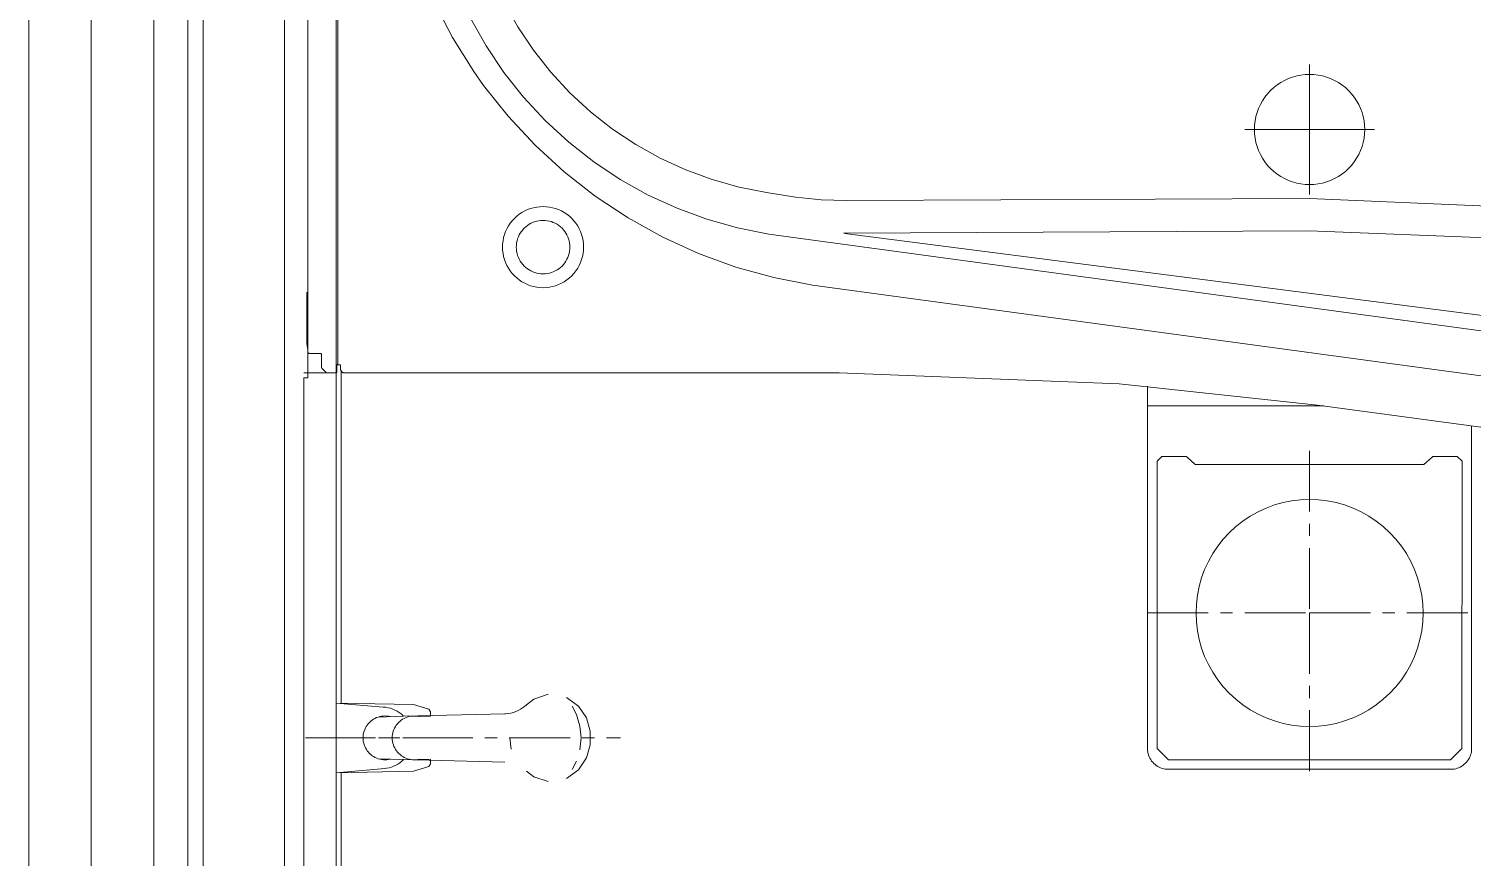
# Model space of a CAD drawing. Units: millimetres at full size, sheet at 1:30. Extents: x -17796 to 21385, y -23279 to 7734.
# Drawn here: x 19446 to 20335, y 1151 to 1662 of the extents above; entities that cross this region are included whole.
import ezdxf

# ---------------------------------------------------------------- set-up
doc = ezdxf.new("R2010")
doc.units = ezdxf.units.MM
doc.header["$LTSCALE"] = 30
for name, pattern in [('LONG_DASHED_DOTTED', [15.25, 12, -1.5, 0.25, -1.5]), ('LONG_DASHED_DOUBLE_DOTTED', [17, 12, -1.5, 0.25, -1.5, 0.25, -1.5]), ('USER2', [2, 1.25, -0.25, 0.25, -0.25]), ('USER8', [0.75, 0.5, -0.25]), ('USER9', [2.3, 2, -0.1, 0.1, -0.1])]:
    doc.linetypes.add(name, pattern=pattern)
for name, color, linetype, lineweight in [('0-1_(W)電灯', 253, 'Continuous', 18), ('0-A_RC壁', 21, 'Continuous', 18), ('0-C_0_4P', 4, 'Continuous', 18), ('0-D_破線', 30, 'Continuous', 18), ('1-F_衛生陶器・住設', 2, 'USER9', 18)]:
    doc.layers.add(name, color=color, linetype=linetype, lineweight=lineweight)

msp = doc.modelspace()

# ---------------------------------------------------------------- linework, layer by layer
at = {"layer": '0-1_(W)電灯'}
for p, q in [((19603.07, 1012.46), (19603.07, 2181.96)), ((19617.57, 2152.45), (19617.57, 1510.96)), ((19617.57, 1510.96), (19617.57, 2152.45)), ((19635.07, 1449.96), (19635.07, 2149.96)), ((19636.08, 1455.72), (19636.08, 2141.95)), ((19916.98, 1558.47), (19900.32, 1561.07)), ((19949.63, 1556.1), (20235.07, 1557.46)), ((20235.07, 1557.46), (20577.49, 1542.77)), ((20490.78, 1455.38), (19901.74, 1535.54)), ((19947.67, 1536.08), (20235.07, 1537.46)), ((20497, 1465.35), (19948.54, 1535.95)), ((19617.57, 1510.96), (19617.57, 1462.5)), ((20471.49, 1430.44), (19928.69, 1504.03)), ((19617.57, 1499.43), (19616.9, 1499.43)), ((19616.9, 1499.43), (19616.9, 1467.98)), ((19617.57, 1464.2), (19616.9, 1467.98)), ((19617.57, 1462.5), (19617.57, 1446.95)), ((19617.57, 1462.5), (19618.38, 1461.96)), ((19618.38, 1461.96), (19625.07, 1461.96)), ((19626.07, 1453.16), (19626.07, 1460.96)), ((19626.22, 1452.81), (19628.92, 1450.1)), ((19635.37, 1454.96), (19635.37, 1449.96)), ((19635.37, 1454.96), (19637.77, 1454.96)), ((19637.77, 1454.96), (19637.77, 1451.87)), ((19638.05, 1246.39), (19638.05, 1451.17)), ((19638.05, 1451.17), (19638.98, 1450.25)), ((19635.07, 1449.96), (19615.07, 1449.96)), ((19615.07, 1446.95), (19617.57, 1446.95)), ((19615.07, 329.96), (19615.07, 1446.95)), ((19629.28, 1449.96), (19635.37, 1449.96)), ((19635.07, 649.96), (19635.07, 1449.96)), ((19639.69, 1449.96), (19945.07, 1449.96)), ((20135.17, 1218.39), (20135.15, 1441.73)), ((20243.78, 1429.59), (20135.32, 1429.59)), ((20784.07, 1356.49), (20240.02, 1430.09)), ((20334.97, 1218.39), (20334.99, 1417.25)), ((20141.07, 1395.45), (20144.08, 1398.45)), ((20159.09, 1398.45), (20144.08, 1398.45)), ((20159.09, 1398.45), (20159.59, 1398)), ((20164.57, 1393.39), (20159.59, 1398)), ((20310.55, 1398), (20305.57, 1393.39)), ((20310.55, 1398), (20311.05, 1398.45)), ((20326.06, 1398.45), (20311.05, 1398.45)), ((20326.06, 1398.45), (20329.06, 1395.45)), ((20141.14, 1218.52), (20141.07, 1395.45)), ((20141.14, 1218.52), (20141.07, 1395.45)), ((20164.57, 1393.39), (20305.57, 1393.39)), ((20329.06, 1395.45), (20329, 1218.52)), ((19635.07, 1246.46), (19682.72, 1245.44)), ((19635.07, 1246.46), (19635.07, 1203.46)), ((19752.33, 1245.43), (19756.83, 1248.87)), ((19756.83, 1248.87), (19765.63, 1251.83)), ((19682.72, 1245.44), (19692.12, 1242.63)), ((19686.31, 1238.06), (19693.07, 1238.27)), ((19692.12, 1242.63), (19693.07, 1240.93)), ((19693.07, 1240.93), (19693.07, 1238.27)), ((19791.69, 1229.14), (19791.69, 1220.77)), ((19742.91, 1218.02), (19741.98, 1224.96)), ((19785.98, 1224.96), (19785.31, 1217.67)), ((19791.69, 1220.77), (19789.33, 1212.63)), ((19686.31, 1211.85), (19693.07, 1211.63)), ((19693.07, 1211.63), (19693.07, 1208.98)), ((19783.18, 1210.52), (19780.41, 1205.43)), ((19789.33, 1212.63), (19784.45, 1205.32)), ((20148.13, 1211.52), (20141.14, 1218.52)), ((20322.01, 1211.52), (20148.13, 1211.52)), ((20329, 1218.52), (20322.01, 1211.52)), ((19682.78, 1204.47), (19635.07, 1203.46)), ((19638.05, 1021.79), (19638.05, 1203.52)), ((19692.12, 1207.28), (19682.78, 1204.47)), ((19693.07, 1208.98), (19692.12, 1207.28)), ((19756.83, 1201.05), (19752.33, 1204.48)), ((19784.45, 1205.32), (19777.07, 1199.97)), ((20148.15, 1205.61), (20321.98, 1205.61)), ((19765.63, 1198.08), (19756.83, 1201.05))]:
    msp.add_line(p, q, dxfattribs=at)
at = {"layer": '0-1_(W)電灯', "linetype": 'LONG_DASHED_DOTTED'}
for p, q in [((20235.07, 1639.96), (20235.07, 1633.96)), ((20195.07, 1599.96), (20201.07, 1599.96)), ((20195.07, 1599.96), (20275.07, 1599.96)), ((20269.07, 1599.96), (20275.07, 1599.96)), ((20235.07, 1565.96), (20235.07, 1559.96))]:
    msp.add_line(p, q, dxfattribs=at)
at = {"layer": '0-1_(W)電灯', "linetype": 'USER2'}
for p, q in [((20235.07, 1401.96), (20235.07, 1301.96)), ((20235.07, 1301.96), (20335.07, 1301.96)), ((19616.06, 1224.96), (19715.15, 1224.96)), ((19621.71, 1224.96), (19810.26, 1224.96))]:
    msp.add_line(p, q, dxfattribs=at)
at = {"layer": '0-1_(W)電灯', "linetype": 'LONG_DASHED_DOUBLE_DOTTED'}
for p, q in [((19635.07, 1246.46), (19635.07, 1203.46)), ((19635.07, 1246.46), (19664.04, 1243.94)), ((19676.57, 1238.32), (19660.99, 1237.82)), ((19739.07, 1239.81), (19676.57, 1238.32)), ((19660.99, 1212.09), (19676.57, 1211.59)), ((19676.57, 1211.59), (19739.07, 1210.09)), ((19664.95, 1206.05), (19635.07, 1203.46))]:
    msp.add_line(p, q, dxfattribs=at)
at = {"layer": '0-1_(W)電灯'}
for points in [[(19719.9, 1635.63), (19706.77, 1656.59), (19695.33, 1678.52), (19685.63, 1701.28), (19677.76, 1724.72), (19671.75, 1748.71), (19667.64, 1773.1), (19665.45, 1797.74), (19665.2, 1822.47), (19666.9, 1847.15), (19667.87, 1855.15)], [(19900.32, 1561.07), (19883.37, 1564.41), (19866.74, 1569.07), (19850.52, 1575.02), (19834.82, 1582.23), (19819.74, 1590.65), (19805.36, 1600.22), (19791.78, 1610.89), (19779.07, 1622.6), (19767.33, 1635.27), (19756.61, 1648.81), (19746.99, 1663.16), (19738.53, 1678.22), (19731.27, 1693.9), (19725.26, 1710.09), (19720.55, 1726.71), (19717.15, 1743.65), (19715.09, 1760.8), (19714.43, 1774.29)], [(19901.74, 1535.54), (19882.48, 1539.33), (19863.58, 1544.62), (19845.15, 1551.38), (19827.3, 1559.56), (19810.16, 1569.12), (19793.82, 1580), (19778.38, 1592.12), (19763.94, 1605.41), (19750.58, 1619.8), (19738.4, 1635.19), (19727.46, 1651.5), (19717.84, 1668.6), (19709.58, 1686.41), (19702.75, 1704.82), (19697.39, 1723.7), (19693.52, 1742.94), (19691.17, 1762.43), (19691.03, 1764.31)], [(19928.69, 1504.03), (19904.8, 1508.68), (19881.34, 1515.2), (19858.47, 1523.53), (19836.33, 1533.63), (19815.04, 1545.43), (19794.75, 1558.88), (19775.57, 1573.87), (19757.63, 1590.32), (19741.03, 1608.12), (19725.89, 1627.18), (19719.9, 1635.63)], [(20235.07, 1565.96), (20232.4, 1566.06), (20229.75, 1566.37), (20227.13, 1566.89), (20224.56, 1567.62), (20222.06, 1568.54), (20219.63, 1569.66), (20217.3, 1570.97), (20215.08, 1572.45), (20212.99, 1574.1), (20211.03, 1575.91), (20209.22, 1577.87), (20207.56, 1579.97), (20206.08, 1582.19), (20204.77, 1584.52), (20203.66, 1586.94), (20202.73, 1589.45), (20202.01, 1592.02), (20201.49, 1594.64), (20201.17, 1597.29), (20201.07, 1599.96), (20201.17, 1602.62), (20201.49, 1605.27), (20202.01, 1607.89), (20202.73, 1610.46), (20203.66, 1612.97), (20204.77, 1615.39), (20206.08, 1617.72), (20207.56, 1619.94), (20209.22, 1622.04), (20211.03, 1624), (20212.99, 1625.81), (20215.08, 1627.46), (20217.3, 1628.95), (20219.63, 1630.25), (20222.06, 1631.37), (20224.56, 1632.29), (20227.13, 1633.02), (20229.75, 1633.54), (20232.4, 1633.85)], [(20232.4, 1633.85), (20235.07, 1633.96), (20237.74, 1633.85), (20240.39, 1633.54), (20243.01, 1633.02), (20245.58, 1632.29), (20248.08, 1631.37), (20250.5, 1630.25), (20252.83, 1628.95), (20255.05, 1627.46), (20257.15, 1625.81), (20259.11, 1624), (20260.92, 1622.04), (20262.58, 1619.94), (20264.06, 1617.72), (20265.36, 1615.39), (20266.48, 1612.97), (20267.4, 1610.46), (20268.13, 1607.89), (20268.65, 1605.27), (20268.96, 1602.62), (20269.07, 1599.96), (20268.96, 1597.29), (20268.65, 1594.64), (20268.13, 1592.02), (20267.4, 1589.45), (20266.48, 1586.94), (20265.36, 1584.52), (20264.06, 1582.19), (20262.58, 1579.97), (20260.92, 1577.87), (20259.11, 1575.91), (20257.15, 1574.1), (20255.05, 1572.45), (20252.83, 1570.97), (20250.5, 1569.66), (20248.08, 1568.54), (20245.58, 1567.62), (20243.01, 1566.89), (20240.39, 1566.37)], [(20240.39, 1566.37), (20237.74, 1566.06), (20235.07, 1565.96)], [(19949.63, 1556.1), (19933.93, 1556.56), (19918.32, 1558.26), (19916.98, 1558.47)], [(19762.57, 1502.46), (19760.61, 1502.53), (19758.66, 1502.76), (19756.73, 1503.15), (19754.84, 1503.68), (19753, 1504.36), (19751.22, 1505.18), (19749.51, 1506.14), (19747.87, 1507.23), (19746.33, 1508.45), (19744.89, 1509.78), (19743.56, 1511.22), (19742.34, 1512.76), (19741.25, 1514.39), (19740.29, 1516.11), (19739.47, 1517.89), (19738.79, 1519.73), (19738.26, 1521.62), (19737.88, 1523.54), (19737.65, 1525.49), (19737.57, 1527.46), (19737.65, 1529.42), (19737.88, 1531.37), (19738.26, 1533.29), (19738.79, 1535.18), (19739.47, 1537.02), (19740.29, 1538.81), (19741.25, 1540.52), (19742.34, 1542.15), (19743.56, 1543.69), (19744.89, 1545.13), (19746.33, 1546.47), (19747.87, 1547.68), (19749.51, 1548.77), (19751.22, 1549.73), (19753, 1550.55), (19754.84, 1551.23), (19756.73, 1551.76), (19758.66, 1552.15), (19760.61, 1552.38)], [(19760.61, 1552.38), (19762.57, 1552.46), (19764.53, 1552.38), (19766.48, 1552.15), (19768.41, 1551.76), (19770.29, 1551.23), (19772.14, 1550.55), (19773.92, 1549.73), (19775.63, 1548.77), (19777.26, 1547.68), (19778.81, 1546.47), (19780.25, 1545.13), (19781.58, 1543.69), (19782.79, 1542.15), (19783.89, 1540.52), (19784.84, 1538.81), (19785.67, 1537.02), (19786.35, 1535.18), (19786.88, 1533.29), (19787.26, 1531.37), (19787.49, 1529.42), (19787.57, 1527.46), (19787.49, 1525.49), (19787.26, 1523.54), (19786.88, 1521.62), (19786.35, 1519.73), (19785.67, 1517.89), (19784.84, 1516.11), (19783.89, 1514.39), (19782.79, 1512.76), (19781.58, 1511.22), (19780.25, 1509.78), (19778.81, 1508.45), (19777.26, 1507.23), (19775.63, 1506.14), (19773.92, 1505.18), (19772.14, 1504.36), (19770.29, 1503.68), (19768.41, 1503.15), (19766.48, 1502.76)], [(19762.57, 1510.96), (19761.27, 1511.01), (19759.99, 1511.16), (19758.72, 1511.41), (19757.47, 1511.76), (19756.25, 1512.21), (19755.08, 1512.75), (19753.95, 1513.39), (19752.87, 1514.11), (19751.85, 1514.91), (19750.9, 1515.79), (19750.02, 1516.74), (19749.22, 1517.76), (19748.5, 1518.83), (19747.87, 1519.96), (19747.33, 1521.14), (19746.88, 1522.36), (19746.52, 1523.6), (19746.27, 1524.87), (19746.12, 1526.16), (19746.07, 1527.46), (19746.12, 1528.75), (19746.27, 1530.04), (19746.52, 1531.31), (19746.88, 1532.55), (19747.33, 1533.77), (19747.87, 1534.95), (19748.5, 1536.08), (19749.22, 1537.15), (19750.02, 1538.17), (19750.9, 1539.12), (19751.85, 1540), (19752.87, 1540.8), (19753.95, 1541.52), (19755.08, 1542.16), (19756.25, 1542.7), (19757.47, 1543.15), (19758.72, 1543.5), (19759.99, 1543.75), (19761.27, 1543.9)], [(19761.27, 1543.9), (19762.57, 1543.96), (19763.86, 1543.9), (19765.15, 1543.75), (19766.42, 1543.5), (19767.67, 1543.15), (19768.88, 1542.7), (19770.06, 1542.16), (19771.19, 1541.52), (19772.27, 1540.8), (19773.28, 1540), (19774.24, 1539.12), (19775.12, 1538.17), (19775.92, 1537.15), (19776.64, 1536.08), (19777.27, 1534.95), (19777.81, 1533.77), (19778.26, 1532.55), (19778.61, 1531.31), (19778.87, 1530.04), (19779.02, 1528.75), (19779.07, 1527.46), (19779.02, 1526.16), (19778.87, 1524.87), (19778.61, 1523.6), (19778.26, 1522.36), (19777.81, 1521.14), (19777.27, 1519.96), (19776.64, 1518.83), (19775.92, 1517.76), (19775.12, 1516.74), (19774.24, 1515.79), (19773.28, 1514.91), (19772.27, 1514.11), (19771.19, 1513.39), (19770.06, 1512.75), (19768.88, 1512.21), (19767.67, 1511.76), (19766.42, 1511.41), (19765.15, 1511.16)], [(20235.07, 1537.46), (20547.34, 1525.19), (20586.09, 1521.95)], [(19765.15, 1511.16), (19763.86, 1511.01), (19762.57, 1510.96)], [(19766.48, 1502.76), (19764.53, 1502.53), (19762.57, 1502.46)], [(19625.07, 1461.96), (19625.15, 1461.95), (19625.23, 1461.94), (19625.3, 1461.93), (19625.38, 1461.91), (19625.45, 1461.88), (19625.52, 1461.85), (19625.59, 1461.81), (19625.66, 1461.76), (19625.72, 1461.72), (19625.78, 1461.66), (19625.83, 1461.6), (19625.88, 1461.54), (19625.92, 1461.48), (19625.96, 1461.41), (19625.99, 1461.34), (19626.02, 1461.26), (19626.04, 1461.19), (19626.06, 1461.11), (19626.07, 1461.03), (19626.07, 1460.96)], [(19626.22, 1452.81), (19626.19, 1452.84), (19626.16, 1452.87), (19626.14, 1452.9), (19626.12, 1452.94), (19626.11, 1452.97), (19626.09, 1453.01), (19626.08, 1453.05), (19626.08, 1453.08), (19626.07, 1453.12), (19626.07, 1453.16)], [(19636.08, 1455.72), (19636.08, 1455.68), (19636.07, 1455.64), (19636.06, 1455.6), (19636.05, 1455.56), (19636.04, 1455.53), (19636.02, 1455.49), (19636, 1455.46), (19635.98, 1455.42), (19635.96, 1455.39), (19635.93, 1455.36), (19635.9, 1455.34), (19635.87, 1455.31), (19635.84, 1455.29), (19635.8, 1455.27), (19635.77, 1455.26), (19635.73, 1455.24), (19635.69, 1455.23), (19635.66, 1455.22), (19635.62, 1455.22), (19635.58, 1455.22)], [(19636.08, 1455.72), (19636.08, 1455.68), (19636.07, 1455.64), (19636.06, 1455.6), (19636.05, 1455.56), (19636.04, 1455.53), (19636.02, 1455.49), (19636, 1455.46), (19635.98, 1455.42), (19635.96, 1455.39), (19635.93, 1455.36), (19635.9, 1455.34), (19635.87, 1455.31), (19635.84, 1455.29), (19635.8, 1455.27), (19635.77, 1455.26), (19635.73, 1455.24), (19635.69, 1455.23), (19635.66, 1455.22), (19635.62, 1455.22), (19635.58, 1455.22)], [(19638.05, 1451.17), (19638, 1451.23), (19637.95, 1451.3), (19637.91, 1451.36), (19637.87, 1451.43), (19637.84, 1451.5), (19637.82, 1451.58), (19637.8, 1451.65), (19637.78, 1451.73), (19637.77, 1451.81), (19637.77, 1451.87)], [(19639.69, 1449.96), (19639.61, 1449.96), (19639.53, 1449.97), (19639.45, 1449.98), (19639.38, 1450), (19639.3, 1450.03), (19639.23, 1450.06), (19639.16, 1450.1), (19639.1, 1450.15), (19639.04, 1450.19), (19638.98, 1450.25)], [(19629.28, 1449.96), (19629.24, 1449.96), (19629.2, 1449.96), (19629.16, 1449.97), (19629.12, 1449.98), (19629.08, 1449.99), (19629.05, 1450.01), (19629.01, 1450.03), (19628.98, 1450.05), (19628.95, 1450.08), (19628.92, 1450.1)], [(19945.07, 1449.96), (20117.68, 1443.17), (20240.02, 1430.09)], [(19777.07, 1249.94), (19784.45, 1244.59), (19789.33, 1237.28), (19791.69, 1229.14)], [(19686.31, 1211.85), (19685.28, 1211.64), (19684.22, 1211.5), (19683.17, 1211.46), (19682.11, 1211.49), (19681.05, 1211.61), (19680.01, 1211.81), (19678.99, 1212.09), (19677.99, 1212.45), (19677.03, 1212.88), (19676.1, 1213.39), (19675.21, 1213.98), (19674.38, 1214.63), (19673.59, 1215.34), (19672.87, 1216.11), (19672.2, 1216.94), (19671.61, 1217.82), (19671.08, 1218.74), (19670.63, 1219.7), (19670.26, 1220.69), (19669.96, 1221.71), (19669.75, 1222.75), (19669.62, 1223.8), (19669.57, 1224.86), (19669.6, 1225.92), (19669.72, 1226.97), (19669.92, 1228.01), (19670.2, 1229.03), (19670.56, 1230.03), (19671, 1231), (19671.51, 1231.93), (19672.09, 1232.81), (19672.74, 1233.65), (19673.45, 1234.43), (19674.23, 1235.16), (19675.06, 1235.82), (19675.93, 1236.41), (19676.85, 1236.94), (19677.81, 1237.39), (19678.8, 1237.76)], [(19678.8, 1237.76), (19679.82, 1238.06), (19680.86, 1238.27), (19681.91, 1238.41), (19682.97, 1238.45), (19684.03, 1238.42), (19685.08, 1238.3), (19686.13, 1238.1), (19686.31, 1238.06)], [(19780.41, 1244.48), (19783.19, 1239.4), (19785.31, 1232.24), (19785.98, 1224.96)], [(20148.15, 1205.61), (20147.15, 1205.63), (20146.15, 1205.73), (20145.16, 1205.91), (20144.19, 1206.17), (20143.24, 1206.5), (20142.33, 1206.91), (20141.44, 1207.39), (20140.6, 1207.93), (20139.8, 1208.54), (20139.05, 1209.21), (20138.36, 1209.94), (20137.73, 1210.71), (20137.16, 1211.54), (20136.65, 1212.41), (20136.22, 1213.31), (20135.86, 1214.25), (20135.57, 1215.21), (20135.36, 1216.19), (20135.22, 1217.19), (20135.17, 1218.19), (20135.17, 1218.39)], [(20334.97, 1218.39), (20334.93, 1217.38), (20334.81, 1216.39), (20334.61, 1215.4), (20334.34, 1214.44), (20333.99, 1213.5), (20333.57, 1212.58), (20333.08, 1211.71), (20332.52, 1210.87), (20331.9, 1210.09), (20331.22, 1209.35), (20330.48, 1208.67), (20329.7, 1208.05), (20328.86, 1207.49), (20327.99, 1207), (20327.07, 1206.58), (20326.13, 1206.23), (20325.17, 1205.96), (20324.18, 1205.76), (20323.19, 1205.64), (20322.18, 1205.61), (20321.98, 1205.61)]]:
    msp.add_lwpolyline(points, dxfattribs=at)
at = {"layer": '0-1_(W)電灯', "linetype": 'LONG_DASHED_DOTTED'}
msp.add_lwpolyline([(20235.07, 1639.96), (20235.07, 1565.96), (20235.07, 1559.96)], dxfattribs=at)
at = {"layer": '0-1_(W)電灯', "linetype": 'USER8'}
for points in [[(20235.07, 1231.96), (20229.58, 1232.17), (20224.12, 1232.82), (20218.73, 1233.89), (20213.44, 1235.38), (20208.28, 1237.28), (20203.29, 1239.58), (20198.49, 1242.27), (20193.92, 1245.32), (20189.61, 1248.73), (20185.57, 1252.46), (20181.84, 1256.49), (20178.44, 1260.81), (20175.38, 1265.38), (20172.7, 1270.18), (20170.4, 1275.17), (20168.5, 1280.32), (20167, 1285.61), (20165.93, 1291), (20165.28, 1296.46), (20165.07, 1301.96), (20165.28, 1307.45), (20165.93, 1312.91), (20167, 1318.3), (20168.5, 1323.59), (20170.4, 1328.74), (20172.7, 1333.73), (20175.38, 1338.53), (20178.44, 1343.1), (20181.84, 1347.42), (20185.57, 1351.45), (20189.61, 1355.18), (20193.92, 1358.59), (20198.49, 1361.64), (20203.29, 1364.33), (20208.28, 1366.63), (20213.44, 1368.53), (20218.73, 1370.02), (20224.12, 1371.09), (20229.58, 1371.74)], [(20229.58, 1371.74), (20235.07, 1371.96), (20240.56, 1371.74), (20246.02, 1371.09), (20251.41, 1370.02), (20256.7, 1368.53), (20261.86, 1366.63), (20266.85, 1364.33), (20271.64, 1361.64), (20276.21, 1358.59), (20280.53, 1355.18), (20284.57, 1351.45), (20288.3, 1347.42), (20291.7, 1343.1), (20294.75, 1338.53), (20297.44, 1333.73), (20299.74, 1328.74), (20301.64, 1323.59), (20303.13, 1318.3), (20304.21, 1312.91), (20304.85, 1307.45), (20305.07, 1301.96), (20304.85, 1296.46), (20304.21, 1291), (20303.13, 1285.61), (20301.64, 1280.32), (20299.74, 1275.17), (20297.44, 1270.18), (20294.75, 1265.38), (20291.7, 1260.81), (20288.3, 1256.49), (20284.57, 1252.46), (20280.53, 1248.73), (20276.21, 1245.32), (20271.64, 1242.27), (20266.85, 1239.58), (20261.86, 1237.28), (20256.7, 1235.38), (20251.41, 1233.89), (20246.02, 1232.82)], [(20246.02, 1232.82), (20240.56, 1232.17), (20235.07, 1231.96)]]:
    msp.add_lwpolyline(points, dxfattribs=at)
at = {"layer": '0-1_(W)電灯', "linetype": 'USER2'}
msp.add_lwpolyline([(20135.07, 1301.96), (20235.07, 1301.96), (20235.07, 1201.96)], dxfattribs=at)
at = {"layer": '0-1_(W)電灯', "linetype": 'LONG_DASHED_DOUBLE_DOTTED'}
for points in [[(19668.32, 1211.85), (19667.28, 1211.64), (19666.23, 1211.5), (19665.17, 1211.46), (19664.11, 1211.49), (19663.05, 1211.61), (19662.01, 1211.81), (19660.99, 1212.09), (19659.99, 1212.45), (19659.03, 1212.88), (19658.1, 1213.39), (19657.21, 1213.98), (19656.38, 1214.63), (19655.59, 1215.34), (19654.87, 1216.11), (19654.2, 1216.94), (19653.61, 1217.82), (19653.09, 1218.74), (19652.63, 1219.7), (19652.26, 1220.69), (19651.97, 1221.71), (19651.75, 1222.75), (19651.62, 1223.8), (19651.57, 1224.86), (19651.57, 1224.96), (19651.61, 1226.01), (19651.74, 1227.07), (19651.94, 1228.11), (19652.23, 1229.13), (19652.6, 1230.12), (19653.04, 1231.08), (19653.56, 1232.01), (19654.15, 1232.89), (19654.8, 1233.72), (19655.52, 1234.5), (19656.3, 1235.22), (19657.13, 1235.88), (19658.02, 1236.47), (19658.94, 1236.98), (19659.9, 1237.43)], [(19659.9, 1237.43), (19660.9, 1237.79), (19661.92, 1238.08), (19662.96, 1238.29), (19664.01, 1238.41), (19665.07, 1238.46), (19666.13, 1238.41), (19667.18, 1238.29), (19668.22, 1238.08), (19668.32, 1238.06)], [(19664.04, 1243.94), (19665.53, 1243.81), (19667, 1243.55), (19668.45, 1243.19), (19669.86, 1242.71), (19671.23, 1242.12), (19672.56, 1241.42), (19673.82, 1240.62), (19675.02, 1239.73), (19676.14, 1238.75), (19676.57, 1238.32)], [(19752.33, 1245.43), (19751.16, 1244.38), (19749.91, 1243.43), (19748.59, 1242.58), (19747.21, 1241.84), (19745.77, 1241.2), (19744.29, 1240.68), (19742.77, 1240.28), (19741.23, 1240), (19739.66, 1239.84), (19739.07, 1239.81)], [(19676.57, 1211.59), (19675.48, 1210.57), (19674.31, 1209.64), (19673.08, 1208.8), (19671.78, 1208.07), (19670.43, 1207.44), (19669.03, 1206.91), (19667.6, 1206.5), (19666.13, 1206.2), (19664.95, 1206.05)]]:
    msp.add_lwpolyline(points, dxfattribs=at)
at = {"layer": '0-A_RC壁'}
msp.add_line((19484.07, 2430.96), (19484.07, -4319.04), dxfattribs=at)
at = {"layer": '0-C_0_4P'}
for p, q in [((19543.57, 2430.96), (19543.57, -4319.04)), ((19553.07, 2430.96), (19553.07, -4319.04))]:
    msp.add_line(p, q, dxfattribs=at)
at = {"layer": '0-D_破線'}
for p, q in [((19445.57, 2430.96), (19445.57, -4319.04)), ((19522.57, 2430.96), (19522.57, -4319.04))]:
    msp.add_line(p, q, dxfattribs=at)
at = {"layer": '1-F_衛生陶器・住設'}
msp.add_line((19484.07, 5031.57), (19484.07, -8088.63), dxfattribs=at)

doc.saveas('drawing.dxf')
